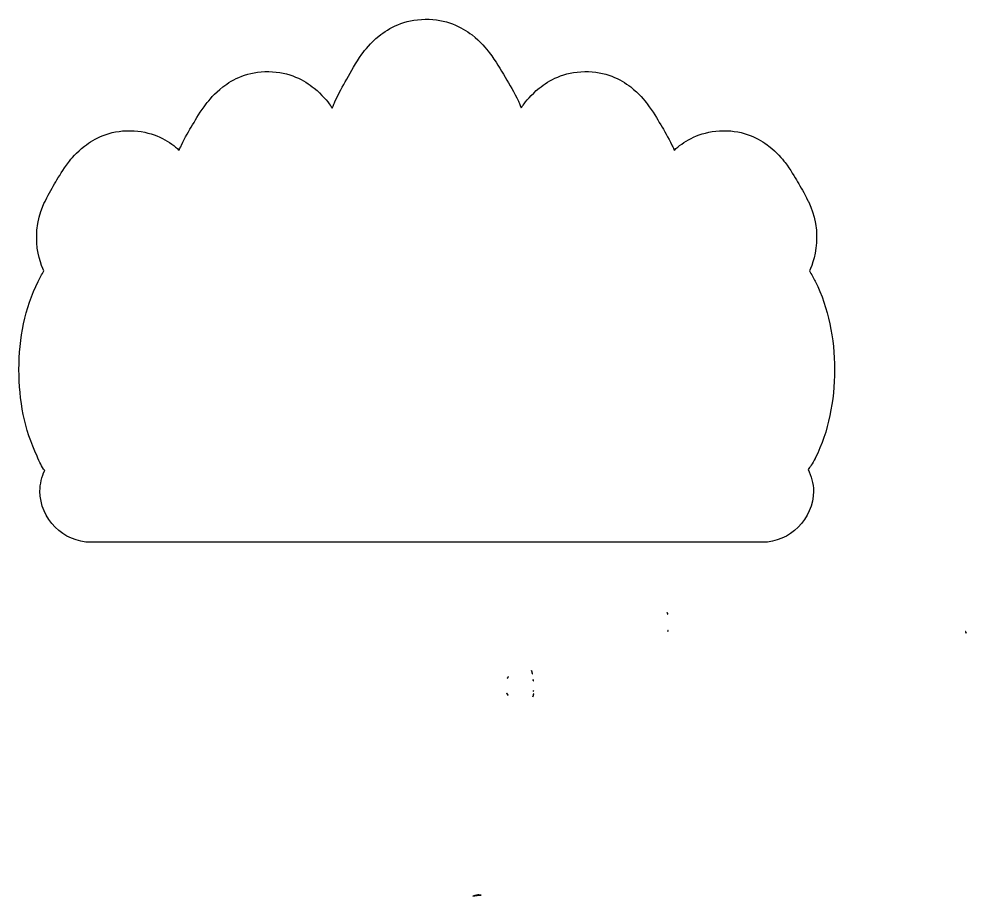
# Model space of a CAD drawing. Header units: centimetres. Extents: x -4.1 to 9, y -3.3 to 9.7.
# Drawn here: x -4.07 to 1.82, y -3.29 to 2.16 of the extents above; entities that cross this region are included whole.
import ezdxf

# ---------------------------------------------------------------- set-up
doc = ezdxf.new("R2010")
doc.units = ezdxf.units.CM
doc.header["$MEASUREMENT"] = 0
doc.layers.add('Layer 1', color=7, linetype='Continuous')

msp = doc.modelspace()

# ---------------------------------------------------------------- linework, layer by layer
at = {"layer": 'Layer 1', "color": 254}
for points, knots in [([(-1.54064, 2.16145), (-1.67197, 2.15984), (-1.76561, 2.10744), (-1.82866, 2.05676), (-1.82866, 2.05676), (-1.88024, 2.0153), (-1.91675, 1.96804), (-1.9339, 1.94432), (-1.9339, 1.94432), (-1.97459, 1.88803), (-2.00093, 1.83857), (-2.02862, 1.78923), (-2.02862, 1.78923), (-2.05385, 1.74426), (-2.07869, 1.7012), (-2.10284, 1.64799), (-2.10284, 1.64799), (-2.10539, 1.64238), (-2.11156, 1.62752), (-2.1189, 1.60866), (-2.1189, 1.60866), (-2.12319, 1.61495), (-2.12636, 1.62041), (-2.13109, 1.62694), (-2.13109, 1.62694), (-2.14758, 1.64972), (-2.18265, 1.69406), (-2.23079, 1.73273), (-2.23079, 1.73273), (-2.29172, 1.78168), (-2.38359, 1.83415), (-2.51383, 1.83575), (-2.51383, 1.83575), (-2.64327, 1.83734), (-2.73631, 1.78874), (-2.79964, 1.74048), (-2.79964, 1.74048), (-2.85058, 1.70166), (-2.887, 1.65563), (-2.90211, 1.63579), (-2.90211, 1.63579), (-2.93909, 1.58723), (-2.96354, 1.54488), (-2.98686, 1.50563), (-2.98686, 1.50563), (-3.00904, 1.46828), (-3.03292, 1.42925), (-3.05665, 1.37824), (-3.05665, 1.37824), (-3.05726, 1.37694), (-3.06299, 1.36479), (-3.0705, 1.34722), (-3.0705, 1.34722), (-3.07759, 1.35374), (-3.08427, 1.3603), (-3.0921, 1.36661), (-3.0921, 1.36661), (-3.15423, 1.41662), (-3.24547, 1.46694), (-3.37458, 1.46853), (-3.37458, 1.46853), (-3.50491, 1.47013), (-3.59722, 1.42038), (-3.65928, 1.37271), (-3.65928, 1.37271), (-3.7075, 1.33566), (-3.74334, 1.29199), (-3.75898, 1.27135), (-3.75898, 1.27135), (-3.79444, 1.22455), (-3.81733, 1.18424), (-3.83763, 1.15005), (-3.83763, 1.15005), (-3.85705, 1.11735), (-3.87924, 1.08184), (-3.90188, 1.03373), (-3.90188, 1.03373), (-3.90177, 1.03392), (-3.95959, 0.92781), (-3.95561, 0.80497), (-3.95561, 0.80497), (-3.95835, 0.71338), (-3.92744, 0.63192), (-3.9113, 0.59671), (-3.9113, 0.59671), (-3.9244, 0.57528), (-3.93656, 0.55399), (-3.9473, 0.53246), (-3.9473, 0.53246), (-4.03036, 0.366), (-4.06639, 0.17856), (-4.06639, -0.01645), (-4.06639, -0.01645), (-4.06639, -0.20646), (-4.03198, -0.38993), (-3.9534, -0.55317), (-3.9534, -0.55317), (-3.93983, -0.59235), (-3.92346, -0.62041), (-3.90632, -0.64235), (-3.90632, -0.64235), (-3.92476, -0.6822), (-3.93568, -0.72554), (-3.93568, -0.77141), (-3.93568, -0.77141), (-3.93568, -0.94343), (-3.78977, -1.08934), (-3.61775, -1.08934), (-3.61775, -1.08934), (-3.61775, -1.08934), (0.55471, -1.08934), (0.55471, -1.08934), (0.55471, -1.08934), (0.72673, -1.08934), (0.87264, -0.94343), (0.87264, -0.77141), (0.87264, -0.77141), (0.87264, -0.72305), (0.85978, -0.6778), (0.83941, -0.63626), (0.83941, -0.63626), (0.85169, -0.62185), (0.86553, -0.60227), (0.88317, -0.56758), (0.88317, -0.56758), (0.88353, -0.56706), (0.88394, -0.56643), (0.88429, -0.56589), (0.88429, -0.56589), (0.96735, -0.39943), (1.00338, -0.21143), (1.00338, -0.01643), (1.00338, -0.01643), (1.00338, 0.1785), (0.96729, 0.36606), (0.88429, 0.53248), (0.88429, 0.53248), (0.87361, 0.55387), (0.86078, 0.57534), (0.84773, 0.59673), (0.84773, 0.59673), (0.86375, 0.63175), (0.89482, 0.71306), (0.89204, 0.80499), (0.89204, 0.80499), (0.89601, 0.92731), (0.83919, 1.03305), (0.83887, 1.03375), (0.83887, 1.03375), (0.8159, 1.08257), (0.79311, 1.118), (0.77407, 1.15007), (0.77407, 1.15007), (0.75412, 1.18367), (0.73181, 1.22407), (0.69597, 1.27137), (0.69597, 1.27137), (0.68033, 1.29201), (0.6445, 1.33568), (0.59627, 1.37273), (0.59627, 1.37273), (0.53421, 1.42041), (0.4419, 1.47015), (0.31157, 1.46855), (0.31157, 1.46855), (0.18245, 1.46696), (0.09122, 1.41665), (0.02909, 1.36663), (0.02909, 1.36663), (0.0212, 1.36028), (0.01463, 1.35381), (0.00749, 1.34724), (0.00749, 1.34724), (-0.00012, 1.36497), (-0.00642, 1.3772), (-0.00691, 1.37826), (-0.00691, 1.37826), (-0.03064, 1.42927), (-0.05452, 1.4683), (-0.0767, 1.50565), (-0.0767, 1.50565), (-0.0997, 1.54437), (-0.12356, 1.58679), (-0.16089, 1.63581), (-0.16089, 1.63581), (-0.17599, 1.65564), (-0.21242, 1.70168), (-0.26336, 1.7405), (-0.26336, 1.7405), (-0.32668, 1.78875), (-0.41972, 1.83736), (-0.54917, 1.83577), (-0.54917, 1.83577), (-0.6794, 1.83417), (-0.7714, 1.78205), (-0.83276, 1.73275), (-0.83276, 1.73275), (-0.88134, 1.69372), (-0.91613, 1.64876), (-0.93191, 1.62696), (-0.93191, 1.62696), (-0.93628, 1.62092), (-0.93953, 1.61563), (-0.94354, 1.60979), (-0.94354, 1.60979), (-0.95226, 1.63084), (-0.95967, 1.64729), (-0.96182, 1.65189), (-0.96182, 1.65189), (-0.98834, 1.7085), (-1.01574, 1.75365), (-1.0438, 1.80089), (-1.0438, 1.80089), (-1.07285, 1.8498), (-1.10071, 1.89887), (-1.14239, 1.95376), (-1.14239, 1.95376), (-1.15957, 1.97639), (-1.19699, 2.02299), (-1.24984, 2.06343), (-1.24984, 2.06343), (-1.3154, 2.11359), (-1.40935, 2.16308), (-1.54063, 2.16147), (-1.54063, 2.16147), (-1.54063, 2.16147), (-1.54064, 2.16145), (-1.54064, 2.16145)], [0, 0, 0, 0, 0.0172414, 0.0172414, 0.0172414, 0.0172414, 0.0344828, 0.0344828, 0.0344828, 0.0344828, 0.0517241, 0.0517241, 0.0517241, 0.0517241, 0.0689655, 0.0689655, 0.0689655, 0.0689655, 0.0862069, 0.0862069, 0.0862069, 0.0862069, 0.1034483, 0.1034483, 0.1034483, 0.1034483, 0.1206897, 0.1206897, 0.1206897, 0.1206897, 0.137931, 0.137931, 0.137931, 0.137931, 0.1551724, 0.1551724, 0.1551724, 0.1551724, 0.1724138, 0.1724138, 0.1724138, 0.1724138, 0.1896552, 0.1896552, 0.1896552, 0.1896552, 0.2068966, 0.2068966, 0.2068966, 0.2068966, 0.2241379, 0.2241379, 0.2241379, 0.2241379, 0.2413793, 0.2413793, 0.2413793, 0.2413793, 0.2586207, 0.2586207, 0.2586207, 0.2586207, 0.2758621, 0.2758621, 0.2758621, 0.2758621, 0.2931034, 0.2931034, 0.2931034, 0.2931034, 0.3103448, 0.3103448, 0.3103448, 0.3103448, 0.3275862, 0.3275862, 0.3275862, 0.3275862, 0.3448276, 0.3448276, 0.3448276, 0.3448276, 0.362069, 0.362069, 0.362069, 0.362069, 0.3793103, 0.3793103, 0.3793103, 0.3793103, 0.3965517, 0.3965517, 0.3965517, 0.3965517, 0.4137931, 0.4137931, 0.4137931, 0.4137931, 0.4310345, 0.4310345, 0.4310345, 0.4310345, 0.4482759, 0.4482759, 0.4482759, 0.4482759, 0.4655172, 0.4655172, 0.4655172, 0.4655172, 0.4827586, 0.4827586, 0.4827586, 0.4827586, 0.5, 0.5, 0.5, 0.5, 0.5172414, 0.5172414, 0.5172414, 0.5172414, 0.5344828, 0.5344828, 0.5344828, 0.5344828, 0.5517241, 0.5517241, 0.5517241, 0.5517241, 0.5689655, 0.5689655, 0.5689655, 0.5689655, 0.5862069, 0.5862069, 0.5862069, 0.5862069, 0.6034483, 0.6034483, 0.6034483, 0.6034483, 0.6206897, 0.6206897, 0.6206897, 0.6206897, 0.637931, 0.637931, 0.637931, 0.637931, 0.6551724, 0.6551724, 0.6551724, 0.6551724, 0.6724138, 0.6724138, 0.6724138, 0.6724138, 0.6896552, 0.6896552, 0.6896552, 0.6896552, 0.7068966, 0.7068966, 0.7068966, 0.7068966, 0.7241379, 0.7241379, 0.7241379, 0.7241379, 0.7413793, 0.7413793, 0.7413793, 0.7413793, 0.7586207, 0.7586207, 0.7586207, 0.7586207, 0.7758621, 0.7758621, 0.7758621, 0.7758621, 0.7931034, 0.7931034, 0.7931034, 0.7931034, 0.8103448, 0.8103448, 0.8103448, 0.8103448, 0.8275862, 0.8275862, 0.8275862, 0.8275862, 0.8448276, 0.8448276, 0.8448276, 0.8448276, 0.862069, 0.862069, 0.862069, 0.862069, 0.8793103, 0.8793103, 0.8793103, 0.8793103, 0.8965517, 0.8965517, 0.8965517, 0.8965517, 0.9137931, 0.9137931, 0.9137931, 0.9137931, 0.9310345, 0.9310345, 0.9310345, 0.9310345, 0.9482759, 0.9482759, 0.9482759, 0.9482759, 0.9655172, 0.9655172, 0.9655172, 0.9655172, 1, 1, 1, 1]), ([(-0.03627, -1.52636), (-0.03534, -1.52962), (-0.03371, -1.53325), (-0.03295, -1.53633), (-0.03295, -1.53633), (-0.03324, -1.53644), (-0.03377, -1.53622), (-0.03406, -1.53633), (-0.03406, -1.53633), (-0.03469, -1.53302), (-0.03548, -1.52965), (-0.03626, -1.52637), (-0.03626, -1.52637), (-0.03626, -1.52637), (-0.03627, -1.52636), (-0.03627, -1.52636)], [0, 0, 0, 0, 0.2, 0.2, 0.2, 0.2, 0.4, 0.4, 0.4, 0.4, 0.6, 0.6, 0.6, 0.6, 1, 1, 1, 1]), ([(-0.03184, -1.63659), (-0.03163, -1.63667), (-0.03149, -1.63651), (-0.03129, -1.63659), (-0.03129, -1.63659), (-0.03184, -1.63882), (-0.03231, -1.64146), (-0.03295, -1.64379), (-0.03295, -1.64379), (-0.03257, -1.64142), (-0.03216, -1.63898), (-0.03183, -1.63659), (-0.03183, -1.63659), (-0.03183, -1.63659), (-0.03184, -1.63659), (-0.03184, -1.63659)], [0, 0, 0, 0, 0.2, 0.2, 0.2, 0.2, 0.4, 0.4, 0.4, 0.4, 0.6, 0.6, 0.6, 0.6, 1, 1, 1, 1]), ([(1.81871, -1.64379), (1.81892, -1.64371), (1.81904, -1.64387), (1.81926, -1.64379), (1.81926, -1.64379), (1.81992, -1.64689), (1.82068, -1.6501), (1.82147, -1.65319), (1.82147, -1.65319), (1.82063, -1.65022), (1.8194, -1.64659), (1.8187, -1.64377), (1.8187, -1.64377), (1.8187, -1.64377), (1.81871, -1.64379), (1.81871, -1.64379)], [0, 0, 0, 0, 0.2, 0.2, 0.2, 0.2, 0.4, 0.4, 0.4, 0.4, 0.6, 0.6, 0.6, 0.6, 1, 1, 1, 1]), ([(-1.02331, -1.92239), (-1.0231, -1.92211), (-1.02292, -1.92252), (-1.02276, -1.92239), (-1.02276, -1.92239), (-1.02315, -1.92324), (-1.02689, -1.93011), (-1.02775, -1.93181), (-1.02775, -1.93181), (-1.02756, -1.93074), (-1.02796, -1.93014), (-1.02775, -1.92904), (-1.02775, -1.92904), (-1.02792, -1.93012), (-1.02811, -1.93126), (-1.02827, -1.93234), (-1.02827, -1.93234), (-1.02868, -1.93315), (-1.02998, -1.93579), (-1.03048, -1.93677), (-1.03048, -1.93677), (-1.02952, -1.93287), (-1.02882, -1.93129), (-1.02771, -1.92902), (-1.02771, -1.92902), (-1.02763, -1.92886), (-1.02723, -1.92862), (-1.02716, -1.92847), (-1.02716, -1.92847), (-1.0257, -1.92559), (-1.02419, -1.92347), (-1.02328, -1.92238), (-1.02328, -1.92238), (-1.02328, -1.92238), (-1.02331, -1.92239), (-1.02331, -1.92239)], [0, 0, 0, 0, 0.1, 0.1, 0.1, 0.1, 0.2, 0.2, 0.2, 0.2, 0.3, 0.3, 0.3, 0.3, 0.4, 0.4, 0.4, 0.4, 0.5, 0.5, 0.5, 0.5, 0.6, 0.6, 0.6, 0.6, 0.7, 0.7, 0.7, 0.7, 0.8, 0.8, 0.8, 0.8, 1, 1, 1, 1]), ([(-0.8793, -1.88584), (-0.87718, -1.89335), (-0.8756, -1.90085), (-0.87431, -1.90744), (-0.87431, -1.90744), (-0.87461, -1.90688), (-0.87514, -1.90573), (-0.87542, -1.90522), (-0.87542, -1.90522), (-0.87544, -1.90517), (-0.8754, -1.9047), (-0.87542, -1.90467), (-0.87542, -1.90467), (-0.87641, -1.89835), (-0.87774, -1.89202), (-0.87929, -1.88583), (-0.87929, -1.88583), (-0.87929, -1.88583), (-0.8793, -1.88584), (-0.8793, -1.88584)], [0, 0, 0, 0, 0.1666667, 0.1666667, 0.1666667, 0.1666667, 0.3333333, 0.3333333, 0.3333333, 0.3333333, 0.5, 0.5, 0.5, 0.5, 0.6666667, 0.6666667, 0.6666667, 0.6666667, 1, 1, 1, 1]), ([(-0.87044, -1.94288), (-0.86983, -1.94463), (-0.86932, -1.94579), (-0.86878, -1.94787), (-0.86878, -1.94787), (-0.86867, -1.94849), (-0.86832, -1.94892), (-0.86823, -1.94953), (-0.86823, -1.94953), (-0.86862, -1.94969), (-0.86894, -1.94991), (-0.86934, -1.95008), (-0.86934, -1.95008), (-0.86965, -1.94767), (-0.87006, -1.94523), (-0.87044, -1.94286), (-0.87044, -1.94286), (-0.87044, -1.94286), (-0.87044, -1.94288), (-0.87044, -1.94288)], [0, 0, 0, 0, 0.1666667, 0.1666667, 0.1666667, 0.1666667, 0.3333333, 0.3333333, 0.3333333, 0.3333333, 0.5, 0.5, 0.5, 0.5, 0.6666667, 0.6666667, 0.6666667, 0.6666667, 1, 1, 1, 1]), ([(-1.03383, -2.02596), (-1.03337, -2.02684), (-1.03199, -2.02909), (-1.03162, -2.02984), (-1.03162, -2.02984), (-1.03142, -2.03073), (-1.0312, -2.0317), (-1.03104, -2.0326), (-1.03104, -2.0326), (-1.03112, -2.03197), (-1.03091, -2.03118), (-1.03104, -2.03038), (-1.03104, -2.03038), (-1.03009, -2.03225), (-1.02591, -2.04001), (-1.0255, -2.0409), (-1.0255, -2.0409), (-1.02628, -2.04033), (-1.02893, -2.03819), (-1.03104, -2.0337), (-1.03104, -2.0337), (-1.03112, -2.03329), (-1.03099, -2.03291), (-1.03104, -2.03259), (-1.03104, -2.03259), (-1.03197, -2.03046), (-1.033, -2.02918), (-1.03381, -2.02594), (-1.03381, -2.02594), (-1.03381, -2.02594), (-1.03383, -2.02596), (-1.03383, -2.02596)], [0, 0, 0, 0, 0.1111111, 0.1111111, 0.1111111, 0.1111111, 0.2222222, 0.2222222, 0.2222222, 0.2222222, 0.3333333, 0.3333333, 0.3333333, 0.3333333, 0.4444444, 0.4444444, 0.4444444, 0.4444444, 0.5555556, 0.5555556, 0.5555556, 0.5555556, 0.6666667, 0.6666667, 0.6666667, 0.6666667, 0.7777778, 0.7777778, 0.7777778, 0.7777778, 1, 1, 1, 1]), ([(-0.866, -2.02984), (-0.86715, -2.0357), (-0.86918, -2.04209), (-0.87099, -2.04867), (-0.87099, -2.04867), (-0.86972, -2.04336), (-0.86855, -2.03799), (-0.86766, -2.03261), (-0.86766, -2.03261), (-0.86735, -2.03205), (-0.86635, -2.03047), (-0.866, -2.02984)], [0, 0, 0, 0, 0.25, 0.25, 0.25, 0.25, 0.5, 0.5, 0.5, 0.5, 1, 1, 1, 1]), ([(-0.86822, -2.0099), (-0.86782, -2.01009), (-0.86751, -2.01028), (-0.86711, -2.01046), (-0.86711, -2.01046), (-0.86722, -2.01107), (-0.86755, -2.01205), (-0.86766, -2.01268), (-0.86766, -2.01268), (-0.86823, -2.01483), (-0.86868, -2.01531), (-0.86932, -2.01711), (-0.86932, -2.01711), (-0.86894, -2.01473), (-0.86853, -2.01229), (-0.8682, -2.0099), (-0.8682, -2.0099), (-0.8682, -2.0099), (-0.86822, -2.0099), (-0.86822, -2.0099)], [0, 0, 0, 0, 0.1666667, 0.1666667, 0.1666667, 0.1666667, 0.3333333, 0.3333333, 0.3333333, 0.3333333, 0.5, 0.5, 0.5, 0.5, 0.6666667, 0.6666667, 0.6666667, 0.6666667, 1, 1, 1, 1]), ([(-1.20664, -3.28053), (-1.20007, -3.28097), (-1.19541, -3.28219), (-1.19279, -3.28219), (-1.19279, -3.28219), (-1.21034, -3.28219), (-1.22743, -3.28483), (-1.2443, -3.28773), (-1.2443, -3.28773), (-1.22863, -3.28255), (-1.21527, -3.27995), (-1.20664, -3.28053)], [0, 0, 0, 0, 0.25, 0.25, 0.25, 0.25, 0.5, 0.5, 0.5, 0.5, 1, 1, 1, 1])]:
    msp.add_open_spline(points, degree=3, knots=knots, dxfattribs=at)

doc.saveas('drawing.dxf')
